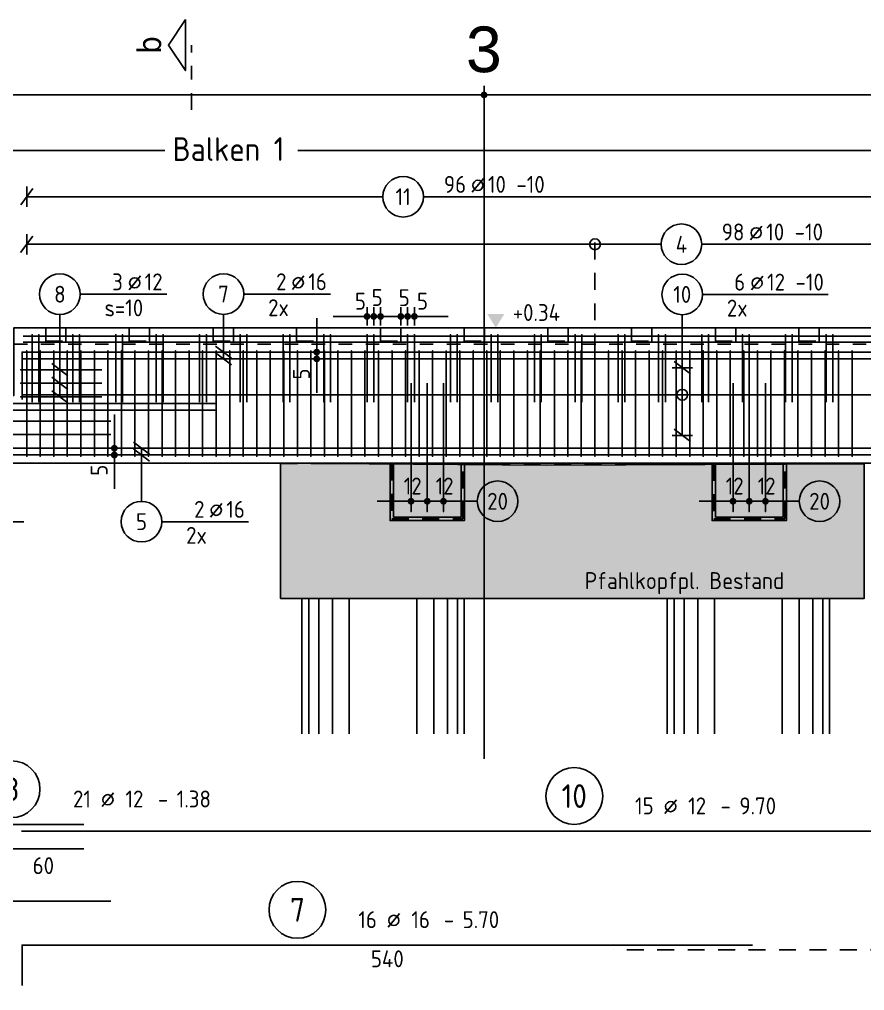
# Model space of a CAD drawing. Extents: x -17 to 300, y 24 to 138.
# Drawn here: x 238.78 to 245.02, y 37.33 to 44.51 of the extents above; entities that cross this region are included whole.
import ezdxf
from ezdxf.enums import TextEntityAlignment as Align

# ---------------------------------------------------------------- set-up
doc = ezdxf.new("R2010")
doc.units = 0
doc.header["$LTSCALE"] = 0.5
doc.header["$MEASUREMENT"] = 0
doc.header["$PDMODE"] = 2
for name, pattern in [('AUSGEZOGEN', [1000.01, 1000, 0.01]), ('DASHDOTSMALL', [1.05, 0.5, -0.25, 0.05, -0.25]), ('DASHED2', [0.375, 0.25, -0.125]), ('DOT', [0.175, 0.05, -0.125]), ('HIDDEN', [0.375, 0.25, -0.125]), ('STRICHPUNKT2', [0.55, 0.25, -0.125, 0.05, -0.125]), ('VERDECKT', [0.375, 0.25, -0.125])]:
    doc.linetypes.add(name, pattern=pattern)
doc.layers.get('Defpoints').update_dxf_attribs({"linetype": 'CONTINUOUS'})
for name, color, linetype in [('ACHSEN', 7, 'CONTINUOUS'), ('BET-SCHN', 6, 'CONTINUOUS'), ('BETON', 7, 'CONTINUOUS'), ('koten', 7, 'CONTINUOUS'), ('MASSE', 7, 'CONTINUOUS'), ('OBJEKT', 7, 'CONTINUOUS'), ('RND', 7, 'CONTINUOUS'), ('SCHNITTE', 7, 'CONTINUOUS'), ('TEXT', 7, 'CONTINUOUS')]:
    doc.layers.add(name, color=color, linetype=linetype)
doc.styles.add('HELV', font='tahoma.ttf')
doc.styles.add('mono', font='monos.ttf')
doc.styles.add('TXT', font='isocp.shx')
doc.dimstyles.new('DOT_I', dxfattribs={"dimscale": 0.5, "dimtxt": 0.25, "dimasz": 0.25, "dimexe": 0.1, "dimexo": 0.3, "dimgap": 0.1, "dimtad": 1, "dimdec": 3, "dimzin": 3, "dimtxsty": 'TXT', "dimblk": 'DOT', "dimblk1": 'DOT', "dimblk2": 'DOT', "dimsah": 1, "dimcen": 0.1, "dimse1": 1, "dimse2": 1, "dimazin": 0, "dimtfac": 1, "dimtdec": 4, "dimtix": 1, "dimtmove": 2, "dimatfit": 3, "dimldrblk": 'DOT', "dimfxl": 0, "dimtvp": 1, "dimtolj": 1, "dimtzin": 0, "dimarcsym": 0})

# ---------------------------------------------------------------- blocks, each defined once
blk = doc.blocks.new('RND_AUSZ')
at = {"layer": 'RND', "color": 7, "linetype": 'Continuous'}
blk.add_line((1.341, 0.262), (1.509, 0.466), dxfattribs=at)
at = {"layer": 'RND', "color": 1, "linetype": 'Continuous'}
blk.add_circle((0, 0.52), 0.42, dxfattribs=at)
at = {"layer": 'RND', "color": 7, "linetype": 'Continuous'}
blk.add_circle((1.425, 0.364), 0.075, dxfattribs=at)
at = {"layer": 'RND', "color": 7, "linetype": 'Continuous', "style": 'TXT'}
blk.add_text('-', height=0.25, dxfattribs=at).set_placement((2.163, 0.25))
at = {"layer": 'RND', "color": 1, "linetype": 'Continuous', "style": 'TXT'}
blk.add_attdef('POS', text='', height=0.35, dxfattribs=at).set_placement((0, 0.52), align=Align.MIDDLE)
at = {"layer": 'RND', "color": 7, "linetype": 'Continuous', "style": 'TXT'}
for tag, p in [('WIEOFT', (-0.536, 0.25)), ('STK', (1.174, 0.25))]:
    blk.add_attdef(tag, text='', height=0.25, dxfattribs=at).set_placement(p, align=Align.RIGHT)
for tag, p in [('DS', (1.683, 0.25)), ('LANG', (2.441, 0.25)), ('TEXT', (3.669, 0.25))]:
    blk.add_attdef(tag, p, '', height=0.25, dxfattribs=at)
blk = doc.blocks.new('SCHN-2')
at = {"layer": 'SCHNITTE', "color": 6, "linetype": 'Continuous'}
blk.add_lwpolyline([(0.378, 0.088), (0, 0.34), (-0.378, 0.088)], close=True, dxfattribs=at)
at = {"layer": 'SCHNITTE', "color": 1, "linetype": 'DASHDOTSMALL', "style": 'HELV'}
blk.add_attdef('SCHN-2', text='', height=0.35, dxfattribs=at).set_placement((0, 0.45), align=Align.CENTER)
blk = doc.blocks.new('okrd_o')
at = {"layer": 'koten', "color": 7, "linetype": 'Continuous'}
blk.add_solid([(-0.125, 0.202), (0.125, 0.202), (0, 0)], dxfattribs=at)
at = {"layer": 'koten', "style": 'TXT'}
blk.add_attdef('OKRD', (0.25, 0.1), '', height=0.25, dxfattribs=at)
blk = doc.blocks.new('DOT')
at = {"layer": 'MASSE', "color": 7, "linetype": 'Continuous'}
for p, q in [((0, 0), (-1, 0)), ((0, 0.54), (0, -0.54))]:
    blk.add_line(p, q, dxfattribs=at)
at = {"layer": 'MASSE', "color": 7, "linetype": 'Continuous', "const_width": 0.2}
blk.add_lwpolyline([(-0.1, 0, 1), (0.1, 0, 1)], format="xyb", close=True, dxfattribs=at)
blk = doc.blocks.new('*D370')
at = {"layer": 'Defpoints', "color": 0, "linetype": 'AUSGEZOGEN', "transparency": 16777216}
for p in [(234.0857, 43.95), (234.0857, 43.95), (242.2107, 43.95)]:
    blk.add_point(p, dxfattribs=at)
at = {"layer": 'MASSE', "color": 0, "linetype": 'AUSGEZOGEN', "lineweight": -2, "transparency": 16777216}
blk.add_line((242.0857, 43.95), (234.2107, 43.95), dxfattribs=at)
at = {"layer": 'MASSE', "color": 0, "linetype": 'AUSGEZOGEN', "lineweight": -2, "transparency": 16777216, "xscale": 0.125, "yscale": 0.125, "zscale": 0.125, "rotation": 180}
blk.add_blockref('DOT', (234.0857, 43.95), dxfattribs=at)
at = {"layer": 'MASSE', "color": 0, "linetype": 'AUSGEZOGEN', "lineweight": -2, "transparency": 16777216, "xscale": 0.125, "yscale": 0.125, "zscale": 0.125}
blk.add_blockref('DOT', (242.2107, 43.95), dxfattribs=at)
at = {"layer": 'MASSE', "color": 0, "linetype": 'AUSGEZOGEN', "transparency": 16777216, "insert": (238.1482, 44.0719), "char_height": 0.125, "attachment_point": 5, "style": 'TXT'}
blk.add_mtext('\\A1;812,5', dxfattribs=at)
blk = doc.blocks.new('*D371')
at = {"layer": 'Defpoints', "color": 0, "linetype": 'AUSGEZOGEN', "transparency": 16777216}
for p in [(242.2107, 43.95), (248.4607, 43.95), (248.4607, 43.95)]:
    blk.add_point(p, dxfattribs=at)
at = {"layer": 'MASSE', "color": 0, "linetype": 'AUSGEZOGEN', "lineweight": -2, "transparency": 16777216}
blk.add_line((242.3357, 43.95), (248.3357, 43.95), dxfattribs=at)
at = {"layer": 'MASSE', "color": 0, "linetype": 'AUSGEZOGEN', "lineweight": -2, "transparency": 16777216, "xscale": 0.125, "yscale": 0.125, "zscale": 0.125, "rotation": 180}
blk.add_blockref('DOT', (242.2107, 43.95), dxfattribs=at)
at = {"layer": 'MASSE', "color": 0, "linetype": 'AUSGEZOGEN', "lineweight": -2, "transparency": 16777216, "xscale": 0.125, "yscale": 0.125, "zscale": 0.125}
blk.add_blockref('DOT', (248.4607, 43.95), dxfattribs=at)
at = {"layer": 'MASSE', "color": 0, "linetype": 'AUSGEZOGEN', "transparency": 16777216, "insert": (245.3357, 44.0625), "char_height": 0.125, "attachment_point": 5, "style": 'TXT'}
blk.add_mtext('\\A1;625', dxfattribs=at)
blk = doc.blocks.new('lei_gre')
at = {"layer": 'RND', "color": 7, "linetype": 'Continuous'}
for p, q in [((0, 0.15), (0, -0.15)), ((-0.09, -0.12), (0.09, 0.12))]:
    blk.add_line(p, q, dxfattribs=at)
blk = doc.blocks.new('RND_LEI')
at = {"layer": 'RND', "color": 7, "linetype": 'Continuous'}
blk.add_line((1.022, 0.066), (1.19, 0.27), dxfattribs=at)
for centre, radius in [((0, 0), 0.3), ((1.106, 0.168), 0.075)]:
    blk.add_circle(centre, radius, dxfattribs=at)
at = {"layer": 'RND', "color": 7, "linetype": 'Continuous', "style": 'TXT'}
blk.add_attdef('ANZ', text='', height=0.25, dxfattribs=at).set_placement((0.931, 0.057), align=Align.RIGHT)
for tag, p in [('DUM', (1.253, 0.057)), ('ABSTD', (1.674, 0.057)), ('POSTXT', (0.374, -0.327))]:
    blk.add_attdef(tag, p, '', height=0.25, dxfattribs=at)
blk.add_attdef('POSL', text='', height=0.25, dxfattribs=at).set_placement((0, 0), align=Align.MIDDLE)
blk = doc.blocks.new('*D374')
at = {"layer": 'Defpoints', "color": 0, "linetype": 'AUSGEZOGEN', "transparency": 16777216}
for p in [(239.4781, 41.34), (239.4781, 41.29), (239.4781, 41.29)]:
    blk.add_point(p, dxfattribs=at)
at = {"layer": 'MASSE', "color": 0, "linetype": 'AUSGEZOGEN', "lineweight": -2, "transparency": 16777216}
for p, q in [((239.4781, 41.465), (239.4781, 41.59)), ((239.4781, 41.34), (239.4781, 41.29)), ((239.4781, 41.165), (239.4781, 41.04))]:
    blk.add_line(p, q, dxfattribs=at)
at = {"layer": 'MASSE', "color": 0, "linetype": 'AUSGEZOGEN', "lineweight": -2, "transparency": 16777216, "xscale": 0.125, "yscale": 0.125, "zscale": 0.125}
for p, rotation in [((239.4781, 41.34), 270), ((239.4781, 41.29), 90)]:
    blk.add_blockref('DOT', p, dxfattribs=dict(at, rotation=rotation))
at = {"layer": 'MASSE', "color": 0, "linetype": 'AUSGEZOGEN', "transparency": 16777216, "insert": (239.3656, 41.1773), "char_height": 0.125, "attachment_point": 5, "rotation": 90, "style": 'TXT'}
blk.add_mtext('\\A1;5', dxfattribs=at)
blk = doc.blocks.new('*D376')
at = {"layer": 'Defpoints', "color": 0, "linetype": 'AUSGEZOGEN', "transparency": 16777216}
for p in [(240.974, 42.05), (240.974, 42), (240.974, 42)]:
    blk.add_point(p, dxfattribs=at)
at = {"layer": 'MASSE', "color": 0, "linetype": 'AUSGEZOGEN', "lineweight": -2, "transparency": 16777216}
for p, q in [((240.974, 42.175), (240.974, 42.3)), ((240.974, 42.05), (240.974, 42)), ((240.974, 41.875), (240.974, 41.75))]:
    blk.add_line(p, q, dxfattribs=at)
at = {"layer": 'MASSE', "color": 0, "linetype": 'AUSGEZOGEN', "lineweight": -2, "transparency": 16777216, "xscale": 0.125, "yscale": 0.125, "zscale": 0.125}
for p, rotation in [((240.974, 42.05), 270), ((240.974, 42), 90)]:
    blk.add_blockref('DOT', p, dxfattribs=dict(at, rotation=rotation))
at = {"layer": 'MASSE', "color": 0, "linetype": 'AUSGEZOGEN', "transparency": 16777216, "insert": (240.8615, 41.8881), "char_height": 0.125, "attachment_point": 5, "rotation": 90, "style": 'TXT'}
blk.add_mtext('\\A1;5', dxfattribs=at)
blk = doc.blocks.new('*D378')
at = {"layer": 'Defpoints', "color": 0, "linetype": 'AUSGEZOGEN', "transparency": 16777216}
for p in [(241.3457, 42.3137), (241.3457, 42.3137), (241.3957, 42.3137)]:
    blk.add_point(p, dxfattribs=at)
at = {"layer": 'MASSE', "color": 0, "linetype": 'AUSGEZOGEN', "lineweight": -2, "transparency": 16777216}
for p, q in [((241.2207, 42.3137), (241.0957, 42.3137)), ((241.3957, 42.3137), (241.3457, 42.3137)), ((241.5207, 42.3137), (241.6457, 42.3137))]:
    blk.add_line(p, q, dxfattribs=at)
at = {"layer": 'MASSE', "color": 0, "linetype": 'AUSGEZOGEN', "lineweight": -2, "transparency": 16777216, "xscale": 0.125, "yscale": 0.125, "zscale": 0.125}
blk.add_blockref('DOT', (241.3457, 42.3137), dxfattribs=at)
at = {"layer": 'MASSE', "color": 0, "linetype": 'AUSGEZOGEN', "lineweight": -2, "transparency": 16777216, "xscale": 0.125, "yscale": 0.125, "zscale": 0.125, "rotation": 180}
blk.add_blockref('DOT', (241.3957, 42.3137), dxfattribs=at)
at = {"layer": 'MASSE', "color": 0, "linetype": 'AUSGEZOGEN', "transparency": 16777216, "insert": (241.2969, 42.4262), "char_height": 0.125, "attachment_point": 5, "style": 'TXT'}
blk.add_mtext('\\A1;5', dxfattribs=at)
blk = doc.blocks.new('*D379')
at = {"layer": 'Defpoints', "color": 0, "linetype": 'AUSGEZOGEN', "transparency": 16777216}
for p in [(241.3957, 42.3137), (241.4457, 42.3137), (241.4457, 42.3137)]:
    blk.add_point(p, dxfattribs=at)
at = {"layer": 'MASSE', "color": 0, "linetype": 'AUSGEZOGEN', "lineweight": -2, "transparency": 16777216}
for p, q in [((241.2707, 42.3137), (241.1457, 42.3137)), ((241.3957, 42.3137), (241.4457, 42.3137)), ((241.5707, 42.3137), (241.6957, 42.3137))]:
    blk.add_line(p, q, dxfattribs=at)
at = {"layer": 'MASSE', "color": 0, "linetype": 'AUSGEZOGEN', "lineweight": -2, "transparency": 16777216, "xscale": 0.125, "yscale": 0.125, "zscale": 0.125}
blk.add_blockref('DOT', (241.3957, 42.3137), dxfattribs=at)
at = {"layer": 'MASSE', "color": 0, "linetype": 'AUSGEZOGEN', "lineweight": -2, "transparency": 16777216, "xscale": 0.125, "yscale": 0.125, "zscale": 0.125, "rotation": 180}
blk.add_blockref('DOT', (241.4457, 42.3137), dxfattribs=at)
at = {"layer": 'MASSE', "color": 0, "linetype": 'AUSGEZOGEN', "transparency": 16777216, "insert": (241.4207, 42.4534), "char_height": 0.125, "attachment_point": 5, "style": 'TXT'}
blk.add_mtext('\\A1;5', dxfattribs=at)
blk = doc.blocks.new('*D380')
at = {"layer": 'Defpoints', "color": 0, "linetype": 'AUSGEZOGEN', "transparency": 16777216}
for p in [(241.5957, 42.3137), (241.6457, 42.3137), (241.6457, 42.3137)]:
    blk.add_point(p, dxfattribs=at)
at = {"layer": 'MASSE', "color": 0, "linetype": 'AUSGEZOGEN', "lineweight": -2, "transparency": 16777216}
for p, q in [((241.4707, 42.3137), (241.3457, 42.3137)), ((241.5957, 42.3137), (241.6457, 42.3137)), ((241.7707, 42.3137), (241.8957, 42.3137))]:
    blk.add_line(p, q, dxfattribs=at)
at = {"layer": 'MASSE', "color": 0, "linetype": 'AUSGEZOGEN', "lineweight": -2, "transparency": 16777216, "xscale": 0.125, "yscale": 0.125, "zscale": 0.125}
blk.add_blockref('DOT', (241.5957, 42.3137), dxfattribs=at)
at = {"layer": 'MASSE', "color": 0, "linetype": 'AUSGEZOGEN', "lineweight": -2, "transparency": 16777216, "xscale": 0.125, "yscale": 0.125, "zscale": 0.125, "rotation": 180}
blk.add_blockref('DOT', (241.6457, 42.3137), dxfattribs=at)
at = {"layer": 'MASSE', "color": 0, "linetype": 'AUSGEZOGEN', "transparency": 16777216, "insert": (241.6207, 42.4522), "char_height": 0.125, "attachment_point": 5, "style": 'TXT'}
blk.add_mtext('\\A1;5', dxfattribs=at)
blk = doc.blocks.new('*D381')
at = {"layer": 'Defpoints', "color": 0, "linetype": 'AUSGEZOGEN', "transparency": 16777216}
for p in [(241.6457, 42.3137), (241.6957, 42.3137), (241.6957, 42.3137)]:
    blk.add_point(p, dxfattribs=at)
at = {"layer": 'MASSE', "color": 0, "linetype": 'AUSGEZOGEN', "lineweight": -2, "transparency": 16777216}
for p, q in [((241.5207, 42.3137), (241.3957, 42.3137)), ((241.6457, 42.3137), (241.6957, 42.3137)), ((241.8207, 42.3137), (241.9457, 42.3137))]:
    blk.add_line(p, q, dxfattribs=at)
at = {"layer": 'MASSE', "color": 0, "linetype": 'AUSGEZOGEN', "lineweight": -2, "transparency": 16777216, "xscale": 0.125, "yscale": 0.125, "zscale": 0.125}
blk.add_blockref('DOT', (241.6457, 42.3137), dxfattribs=at)
at = {"layer": 'MASSE', "color": 0, "linetype": 'AUSGEZOGEN', "lineweight": -2, "transparency": 16777216, "xscale": 0.125, "yscale": 0.125, "zscale": 0.125, "rotation": 180}
blk.add_blockref('DOT', (241.6957, 42.3137), dxfattribs=at)
at = {"layer": 'MASSE', "color": 0, "linetype": 'AUSGEZOGEN', "transparency": 16777216, "insert": (241.7556, 42.4262), "char_height": 0.125, "attachment_point": 5, "style": 'TXT'}
blk.add_mtext('\\A1;5', dxfattribs=at)
blk = doc.blocks.new('*D391')
at = {"layer": 'Defpoints', "color": 0, "linetype": 'AUSGEZOGEN', "transparency": 16777216}
for p in [(244.0507, 40.9481), (244.0507, 40.9481), (244.1707, 40.9481)]:
    blk.add_point(p, dxfattribs=at)
at = {"layer": 'MASSE', "color": 0, "linetype": 'AUSGEZOGEN', "lineweight": -2, "transparency": 16777216}
for p, q in [((243.9257, 40.9481), (243.8007, 40.9481)), ((244.1707, 40.9481), (244.0507, 40.9481)), ((244.2957, 40.9481), (244.4207, 40.9481))]:
    blk.add_line(p, q, dxfattribs=at)
at = {"layer": 'MASSE', "color": 0, "linetype": 'AUSGEZOGEN', "lineweight": -2, "transparency": 16777216, "xscale": 0.125, "yscale": 0.125, "zscale": 0.125}
blk.add_blockref('DOT', (244.0507, 40.9481), dxfattribs=at)
at = {"layer": 'MASSE', "color": 0, "linetype": 'AUSGEZOGEN', "lineweight": -2, "transparency": 16777216, "xscale": 0.125, "yscale": 0.125, "zscale": 0.125, "rotation": 180}
blk.add_blockref('DOT', (244.1707, 40.9481), dxfattribs=at)
at = {"layer": 'MASSE', "color": 0, "linetype": 'AUSGEZOGEN', "transparency": 16777216, "insert": (244.0629, 41.0606), "char_height": 0.125, "attachment_point": 5, "style": 'TXT'}
blk.add_mtext('\\A1;12', dxfattribs=at)
blk = doc.blocks.new('*D392')
at = {"layer": 'Defpoints', "color": 0, "linetype": 'AUSGEZOGEN', "transparency": 16777216}
for p in [(244.1707, 40.9481), (244.2907, 40.9481), (244.2907, 40.9481)]:
    blk.add_point(p, dxfattribs=at)
at = {"layer": 'MASSE', "color": 0, "linetype": 'AUSGEZOGEN', "lineweight": -2, "transparency": 16777216}
for p, q in [((244.0457, 40.9481), (243.9207, 40.9481)), ((244.1707, 40.9481), (244.2907, 40.9481)), ((244.4157, 40.9481), (244.5407, 40.9481))]:
    blk.add_line(p, q, dxfattribs=at)
at = {"layer": 'MASSE', "color": 0, "linetype": 'AUSGEZOGEN', "lineweight": -2, "transparency": 16777216, "xscale": 0.125, "yscale": 0.125, "zscale": 0.125}
blk.add_blockref('DOT', (244.1707, 40.9481), dxfattribs=at)
at = {"layer": 'MASSE', "color": 0, "linetype": 'AUSGEZOGEN', "lineweight": -2, "transparency": 16777216, "xscale": 0.125, "yscale": 0.125, "zscale": 0.125, "rotation": 180}
blk.add_blockref('DOT', (244.2907, 40.9481), dxfattribs=at)
at = {"layer": 'MASSE', "color": 0, "linetype": 'AUSGEZOGEN', "transparency": 16777216, "insert": (244.299, 41.0606), "char_height": 0.125, "attachment_point": 5, "style": 'TXT'}
blk.add_mtext('\\A1;12', dxfattribs=at)
blk = doc.blocks.new('RND_HIN')
at = {"layer": 'RND', "color": 7, "linetype": 'Continuous'}
blk.add_circle((0, 0), 0.3, dxfattribs=at)
at = {"layer": 'RND', "color": 7, "linetype": 'Continuous', "style": 'TXT'}
blk.add_attdef('POSI', text='', height=0.25, dxfattribs=at).set_placement((0, 0), align=Align.MIDDLE)
blk = doc.blocks.new('*D393')
at = {"layer": 'Defpoints', "color": 0, "linetype": 'AUSGEZOGEN', "transparency": 16777216}
for p in [(241.6709, 40.9481), (241.6709, 40.9481), (241.7909, 40.9481)]:
    blk.add_point(p, dxfattribs=at)
at = {"layer": 'MASSE', "color": 0, "linetype": 'AUSGEZOGEN', "lineweight": -2, "transparency": 16777216}
for p, q in [((241.5459, 40.9481), (241.4209, 40.9481)), ((241.7909, 40.9481), (241.6709, 40.9481)), ((241.9159, 40.9481), (242.0409, 40.9481))]:
    blk.add_line(p, q, dxfattribs=at)
at = {"layer": 'MASSE', "color": 0, "linetype": 'AUSGEZOGEN', "lineweight": -2, "transparency": 16777216, "xscale": 0.125, "yscale": 0.125, "zscale": 0.125}
blk.add_blockref('DOT', (241.6709, 40.9481), dxfattribs=at)
at = {"layer": 'MASSE', "color": 0, "linetype": 'AUSGEZOGEN', "lineweight": -2, "transparency": 16777216, "xscale": 0.125, "yscale": 0.125, "zscale": 0.125, "rotation": 180}
blk.add_blockref('DOT', (241.7909, 40.9481), dxfattribs=at)
at = {"layer": 'MASSE', "color": 0, "linetype": 'AUSGEZOGEN', "transparency": 16777216, "insert": (241.6831, 41.0606), "char_height": 0.125, "attachment_point": 5, "style": 'TXT'}
blk.add_mtext('\\A1;12', dxfattribs=at)
blk = doc.blocks.new('*D394')
at = {"layer": 'Defpoints', "color": 0, "linetype": 'AUSGEZOGEN', "transparency": 16777216}
for p in [(241.7909, 40.9481), (241.9109, 40.9481), (241.9109, 40.9481)]:
    blk.add_point(p, dxfattribs=at)
at = {"layer": 'MASSE', "color": 0, "linetype": 'AUSGEZOGEN', "lineweight": -2, "transparency": 16777216}
for p, q in [((241.6659, 40.9481), (241.5409, 40.9481)), ((241.7909, 40.9481), (241.9109, 40.9481)), ((242.0359, 40.9481), (242.1609, 40.9481))]:
    blk.add_line(p, q, dxfattribs=at)
at = {"layer": 'MASSE', "color": 0, "linetype": 'AUSGEZOGEN', "lineweight": -2, "transparency": 16777216, "xscale": 0.125, "yscale": 0.125, "zscale": 0.125}
blk.add_blockref('DOT', (241.7909, 40.9481), dxfattribs=at)
at = {"layer": 'MASSE', "color": 0, "linetype": 'AUSGEZOGEN', "lineweight": -2, "transparency": 16777216, "xscale": 0.125, "yscale": 0.125, "zscale": 0.125, "rotation": 180}
blk.add_blockref('DOT', (241.9109, 40.9481), dxfattribs=at)
at = {"layer": 'MASSE', "color": 0, "linetype": 'AUSGEZOGEN', "transparency": 16777216, "insert": (241.9192, 41.0606), "char_height": 0.125, "attachment_point": 5, "style": 'TXT'}
blk.add_mtext('\\A1;12', dxfattribs=at)

msp = doc.modelspace()

# ---------------------------------------------------------------- hatches: boundary and pattern name
at = {"layer": 'TEXT', "linetype": 'AUSGEZOGEN'}
msp.add_hatch(color=11, dxfattribs=at).paths.add_polyline_path([(240.7057, 40.23), (240.7057, 41.23), (242.6715, 41.216), (245.0207, 41.2237), (245.0207, 40.23)])

# ---------------------------------------------------------------- linework, layer by layer
at = {"layer": 'ACHSEN', "color": 140, "linetype": 'AUSGEZOGEN'}
msp.add_line((242.2107, 39.0454), (242.2107, 44.0174), dxfattribs=at)
at = {"layer": 'BET-SCHN', "color": 8}
msp.add_lwpolyline([(240.7057, 40.23), (240.7057, 41.23), (242.6715, 41.216), (245.0207, 41.2237), (245.0207, 40.23)], close=True, dxfattribs=at)
for points in [[(241.5159, 41.23), (241.5159, 40.805), (242.0659, 40.805), (242.0659, 41.23)], [(243.8957, 41.23), (243.8957, 40.805), (244.4457, 40.805), (244.4457, 41.23)]]:
    msp.add_lwpolyline(points, dxfattribs=at)
at = {"layer": 'BETON', "color": 9, "linetype": 'DOT'}
msp.add_line((238.7357, 42.11), (248.6248, 42.11), dxfattribs=at)
at = {"layer": 'BETON', "color": 9, "linetype": 'AUSGEZOGEN'}
for p, q in [((240.8648, 40.23), (240.8648, 39.23)), ((240.9148, 40.23), (240.9148, 39.23)), ((240.9898, 40.23), (240.9898, 39.23)), ((241.0898, 40.23), (241.0898, 39.23)), ((241.2148, 40.23), (241.2148, 39.23)), ((241.7148, 40.23), (241.7148, 39.23)), ((241.8398, 40.23), (241.8398, 39.23)), ((241.9398, 40.23), (241.9398, 39.23)), ((242.0148, 40.23), (242.0148, 39.23)), ((242.0648, 40.23), (242.0648, 39.23)), ((243.5648, 40.23), (243.5648, 39.23)), ((243.6148, 40.23), (243.6148, 39.23)), ((243.6898, 40.23), (243.6898, 39.23)), ((243.7898, 40.23), (243.7898, 39.23)), ((243.9148, 40.23), (243.9148, 39.23)), ((244.4148, 40.23), (244.4148, 39.23)), ((244.5398, 40.23), (244.5398, 39.23)), ((244.6398, 40.23), (244.6398, 39.23)), ((244.7148, 40.23), (244.7148, 39.23)), ((244.7648, 40.23), (244.7648, 39.23))]:
    msp.add_line(p, q, dxfattribs=at)
at = {"layer": 'BETON', "color": 6, "linetype": 'AUSGEZOGEN'}
for points in [[(248.6257, 41.23), (235.7657, 41.23), (235.7657, 41.73), (238.7357, 41.73), (238.7357, 42.23), (248.6257, 42.23)], [(241.5409, 40.83), (242.0409, 40.83), (242.0409, 41.23), (241.5409, 41.23)], [(243.9207, 40.83), (244.4207, 40.83), (244.4207, 41.23), (243.9207, 41.23)]]:
    msp.add_lwpolyline(points, close=True, dxfattribs=at)
at = {"layer": 'BETON', "color": 9, "linetype": 'HIDDEN'}
for points in [[(238.9707, 42.13), (239.1207, 42.13), (239.1207, 42.23), (238.9707, 42.23)], [(239.5882, 42.13), (239.7382, 42.13), (239.7382, 42.23), (239.5882, 42.23)], [(240.2082, 42.13), (240.3582, 42.13), (240.3582, 42.23), (240.2082, 42.23)], [(240.8257, 42.13), (240.9757, 42.13), (240.9757, 42.23), (240.8257, 42.23)], [(241.4457, 42.13), (241.5957, 42.13), (241.5957, 42.23), (241.4457, 42.23)], [(242.0632, 42.13), (242.2132, 42.13), (242.2132, 42.23), (242.0632, 42.23)], [(242.6832, 42.13), (242.8332, 42.13), (242.8332, 42.23), (242.6832, 42.23)], [(243.3007, 42.13), (243.4507, 42.13), (243.4507, 42.23), (243.3007, 42.23)], [(243.9207, 42.13), (244.0707, 42.13), (244.0707, 42.23), (243.9207, 42.23)], [(244.5382, 42.13), (244.6882, 42.13), (244.6882, 42.23), (244.5382, 42.23)]]:
    msp.add_lwpolyline(points, close=True, dxfattribs=at)
at = {"layer": 'OBJEKT', "color": 5, "linetype": 'DASHED2'}
msp.add_lwpolyline([(240.7057, 41.2271), (241.5294, 41.2271), (241.5294, 40.8177), (242.0538, 40.8177), (242.0538, 41.2248), (243.9084, 41.2248), (243.9084, 40.8181), (244.4336, 40.8181), (244.4336, 41.226), (245.0207, 41.226)], dxfattribs=at)
at = {"layer": 'RND', "color": 7, "linetype": 'AUSGEZOGEN'}
for p, q in [((238.8319, 43.1981), (241.4627, 43.1981)), ((241.7627, 43.1981), (248.5307, 43.1981)), ((238.8307, 42.8467), (243.5195, 42.8467)), ((243.8195, 42.8467), (248.5307, 42.8467)), ((239.2256, 42.4778), (239.8656, 42.4778)), ((240.4349, 42.479), (241.0749, 42.479)), ((243.8256, 42.4762), (244.7546, 42.4762)), ((237.8836, 40.7974), (238.8102, 40.7974)), ((239.8288, 40.7974), (240.4688, 40.7974))]:
    msp.add_line(p, q, dxfattribs=at)
at = {"layer": 'RND', "color": 102, "linetype": 'VERDECKT'}
msp.add_line((243.0307, 42.06), (243.0307, 42.8967), dxfattribs=at)
at = {"layer": 'RND', "color": 102, "linetype": 'AUSGEZOGEN'}
for p, q in [((239.0756, 42.3278), (239.0756, 41.72)), ((240.2849, 42.329), (240.2849, 42)), ((243.6756, 42.3262), (243.6756, 41.435)), ((239.6788, 40.9474), (239.6788, 41.34))]:
    msp.add_line(p, q, dxfattribs=at)
at = {"layer": 'RND', "color": 1, "linetype": 'AUSGEZOGEN'}
for points in [[(238.805, 42.1682), (248.505, 42.1682)], [(238.805, 42.1229), (248.505, 42.1229)], [(238.8707, 41.68), (238.8707, 42.18)], [(238.9207, 41.68), (238.9207, 42.18)], [(239.1707, 41.68), (239.1707, 42.18)], [(239.2207, 41.68), (239.2207, 42.18)], [(239.4882, 41.68), (239.4882, 42.18)], [(239.5382, 41.68), (239.5382, 42.18)], [(239.7882, 41.68), (239.7882, 42.18)], [(239.8382, 41.68), (239.8382, 42.18)], [(240.1082, 41.68), (240.1082, 42.18)], [(240.1582, 41.68), (240.1582, 42.18)], [(240.4082, 41.68), (240.4082, 42.18)], [(240.4582, 41.68), (240.4582, 42.18)], [(240.7257, 41.68), (240.7257, 42.18)], [(240.7757, 41.68), (240.7757, 42.18)], [(241.0257, 41.68), (241.0257, 42.18)], [(241.0757, 41.68), (241.0757, 42.18)], [(241.3457, 41.68), (241.3457, 42.18)], [(241.3957, 41.68), (241.3957, 42.18)], [(241.6457, 41.68), (241.6457, 42.18)], [(241.6957, 41.68), (241.6957, 42.18)], [(241.9632, 41.68), (241.9632, 42.18)], [(242.0132, 41.68), (242.0132, 42.18)], [(242.2632, 41.68), (242.2632, 42.18)], [(242.3132, 41.68), (242.3132, 42.18)], [(242.5832, 41.68), (242.5832, 42.18)], [(242.6332, 41.68), (242.6332, 42.18)], [(242.8832, 41.68), (242.8832, 42.18)], [(242.9332, 41.68), (242.9332, 42.18)], [(243.2007, 41.68), (243.2007, 42.18)], [(243.2507, 41.68), (243.2507, 42.18)], [(243.5007, 41.68), (243.5007, 42.18)], [(243.5507, 41.68), (243.5507, 42.18)], [(243.8207, 41.68), (243.8207, 42.18)], [(243.8707, 41.68), (243.8707, 42.18)], [(244.1207, 41.68), (244.1207, 42.18)], [(244.1707, 41.68), (244.1707, 42.18)], [(244.4382, 41.68), (244.4382, 42.18)], [(244.4882, 41.68), (244.4882, 42.18)], [(244.7382, 41.68), (244.7382, 42.18)], [(244.7882, 41.68), (244.7882, 42.18)], [(238.7957, 41.75), (238.7957, 42.05), (244.1957, 42.05)], [(238.8307, 41.28), (238.8307, 42.06)], [(238.9307, 41.28), (238.9307, 42.06)], [(239.0307, 41.28), (239.0307, 42.06)], [(239.1307, 41.28), (239.1307, 42.06)], [(239.2307, 41.28), (239.2307, 42.06)], [(239.3307, 41.28), (239.3307, 42.06)], [(239.4307, 41.28), (239.4307, 42.06)], [(239.5307, 41.28), (239.5307, 42.06)], [(239.6307, 41.28), (239.6307, 42.06)], [(239.7307, 41.28), (239.7307, 42.06)], [(239.8307, 41.28), (239.8307, 42.06)], [(239.9307, 41.28), (239.9307, 42.06)], [(240.0307, 41.28), (240.0307, 42.06)], [(240.1307, 41.28), (240.1307, 42.06)], [(240.2307, 41.28), (240.2307, 42.06)], [(240.3307, 41.28), (240.3307, 42.06)], [(240.4307, 41.28), (240.4307, 42.06)], [(240.5307, 41.28), (240.5307, 42.06)], [(240.6307, 41.28), (240.6307, 42.06)], [(240.7307, 41.28), (240.7307, 42.06)], [(240.8307, 41.28), (240.8307, 42.06)], [(240.9307, 41.28), (240.9307, 42.06)], [(241.0307, 41.28), (241.0307, 42.06)], [(241.1307, 41.28), (241.1307, 42.06)], [(241.2307, 41.28), (241.2307, 42.06)], [(241.3307, 41.28), (241.3307, 42.06)], [(241.4307, 41.28), (241.4307, 42.06)], [(241.5307, 41.28), (241.5307, 42.06)], [(241.6307, 41.28), (241.6307, 42.06)], [(241.7307, 41.28), (241.7307, 42.06)], [(241.8307, 41.28), (241.8307, 42.06)], [(241.9307, 41.28), (241.9307, 42.06)], [(242.0307, 41.28), (242.0307, 42.06)], [(242.1307, 41.28), (242.1307, 42.06)], [(242.2307, 41.28), (242.2307, 42.06)], [(242.3307, 41.28), (242.3307, 42.06)], [(242.4307, 41.28), (242.4307, 42.06)], [(242.5307, 41.28), (242.5307, 42.06)], [(242.6259, 41.28), (242.6259, 42.06)], [(242.7307, 41.28), (242.7307, 42.06)], [(242.8307, 41.28), (242.8307, 42.06)], [(242.9275, 41.28), (242.9275, 42.06)], [(243.0307, 41.28), (243.0307, 42.06)], [(243.1307, 41.28), (243.1307, 42.06)], [(248.5657, 41.75), (248.5657, 42.05), (243.1657, 42.05)], [(243.2307, 41.28), (243.2307, 42.06)], [(243.3307, 41.28), (243.3307, 42.06)], [(243.4307, 41.28), (243.4307, 42.06)], [(243.5307, 41.28), (243.5307, 42.06)], [(243.6307, 41.28), (243.6307, 42.06)], [(243.7307, 41.28), (243.7307, 42.06)], [(243.8307, 41.28), (243.8307, 42.06)], [(243.9307, 41.28), (243.9307, 42.06)], [(244.0307, 41.28), (244.0307, 42.06)], [(244.1307, 41.28), (244.1307, 42.06)], [(244.2307, 41.28), (244.2307, 42.06)], [(244.3307, 41.28), (244.3307, 42.06)], [(244.4307, 41.28), (244.4307, 42.06)], [(244.5307, 41.28), (244.5307, 42.06)], [(244.6307, 41.28), (244.6307, 42.06)], [(244.7307, 41.28), (244.7307, 42.06)], [(244.8307, 41.28), (244.8307, 42.06)], [(244.9307, 41.28), (244.9307, 42.06)], [(238.7957, 41.7), (238.7957, 42), (244.1957, 42)], [(248.5657, 41.7), (248.5657, 42), (243.1657, 42)], [(238.7857, 41.92), (239.3857, 41.92)], [(238.7857, 41.82), (239.3857, 41.82)], [(241.6709, 40.8714), (241.6709, 41.8214)], [(241.7909, 40.8714), (241.7909, 41.8214)], [(241.9109, 40.8714), (241.9109, 41.8214)], [(244.0507, 40.8714), (244.0507, 41.8214)], [(244.1707, 40.8714), (244.1707, 41.8214)], [(244.2907, 40.8714), (244.2907, 41.8214)], [(238.7857, 41.72), (239.3857, 41.72)], [(238.805, 41.735), (248.505, 41.735)], [(235.8257, 41.37), (235.8257, 41.67), (240.2257, 41.67)], [(235.8326, 41.64), (235.8326, 41.34), (242.7826, 41.34)], [(235.8326, 41.32), (235.8326, 41.62), (238.9326, 41.62)], [(235.8326, 41.32), (235.8326, 41.62), (240.2326, 41.62)], [(248.5657, 41.64), (248.5657, 41.34), (241.6157, 41.34)], [(235.8257, 41.59), (235.8257, 41.29), (242.7757, 41.29)], [(235.8515, 41.5411), (239.4515, 41.5411)], [(248.5657, 41.59), (248.5657, 41.29), (241.6157, 41.29)], [(235.8515, 41.4411), (239.4515, 41.4411)], [(239.2534, 38.5612), (238.6534, 38.5612), (238.6534, 38.3812), (239.2534, 38.3812)], [(238.7927, 38.5103), (248.4927, 38.5103)], [(235.8515, 37.994), (239.4515, 37.994)], [(238.7957, 37.3699), (238.7957, 37.6699), (244.1957, 37.6699)]]:
    msp.add_lwpolyline(points, dxfattribs=at)
at = {"layer": 'RND', "color": 7, "linetype": 'AUSGEZOGEN', "const_width": 0.005}
for points in [[(238.8732, 42.18, -1), (238.8682, 42.18, -1)], [(238.9232, 42.18, -1), (238.9182, 42.18, -1)], [(239.1682, 42.18, 1), (239.1732, 42.18, 1)], [(239.2182, 42.18, 1), (239.2232, 42.18, 1)], [(239.4907, 42.18, -1), (239.4857, 42.18, -1)], [(239.5407, 42.18, -1), (239.5357, 42.18, -1)], [(239.7857, 42.18, 1), (239.7907, 42.18, 1)], [(239.8357, 42.18, 1), (239.8407, 42.18, 1)], [(240.1107, 42.18, -1), (240.1057, 42.18, -1)], [(240.1607, 42.18, -1), (240.1557, 42.18, -1)], [(240.4057, 42.18, 1), (240.4107, 42.18, 1)], [(240.4557, 42.18, 1), (240.4607, 42.18, 1)], [(240.7282, 42.18, -1), (240.7232, 42.18, -1)], [(240.7782, 42.18, -1), (240.7732, 42.18, -1)], [(241.0232, 42.18, 1), (241.0282, 42.18, 1)], [(241.0732, 42.18, 1), (241.0782, 42.18, 1)], [(241.3482, 42.18, -1), (241.3432, 42.18, -1)], [(241.3982, 42.18, -1), (241.3932, 42.18, -1)], [(241.6432, 42.18, 1), (241.6482, 42.18, 1)], [(241.6932, 42.18, 1), (241.6982, 42.18, 1)], [(241.9657, 42.18, -1), (241.9607, 42.18, -1)], [(242.0157, 42.18, -1), (242.0107, 42.18, -1)], [(242.2607, 42.18, 1), (242.2657, 42.18, 1)], [(242.3107, 42.18, 1), (242.3157, 42.18, 1)], [(242.5857, 42.18, -1), (242.5807, 42.18, -1)], [(242.6357, 42.18, -1), (242.6307, 42.18, -1)], [(242.8807, 42.18, 1), (242.8857, 42.18, 1)], [(242.9307, 42.18, 1), (242.9357, 42.18, 1)], [(243.2032, 42.18, -1), (243.1982, 42.18, -1)], [(243.2532, 42.18, -1), (243.2482, 42.18, -1)], [(243.4982, 42.18, 1), (243.5032, 42.18, 1)], [(243.5482, 42.18, 1), (243.5532, 42.18, 1)], [(243.8232, 42.18, -1), (243.8182, 42.18, -1)], [(243.8732, 42.18, -1), (243.8682, 42.18, -1)], [(244.1182, 42.18, 1), (244.1232, 42.18, 1)], [(244.1682, 42.18, 1), (244.1732, 42.18, 1)], [(244.4407, 42.18, -1), (244.4357, 42.18, -1)], [(244.4907, 42.18, -1), (244.4857, 42.18, -1)], [(244.7357, 42.18, 1), (244.7407, 42.18, 1)], [(244.7857, 42.18, 1), (244.7907, 42.18, 1)], [(238.8282, 42.06, 1), (238.8332, 42.06, 1)], [(238.9282, 42.06, 1), (238.9332, 42.06, 1)], [(239.0282, 42.06, 1), (239.0332, 42.06, 1)], [(239.1282, 42.06, 1), (239.1332, 42.06, 1)], [(239.2282, 42.06, 1), (239.2332, 42.06, 1)], [(239.3282, 42.06, 1), (239.3332, 42.06, 1)], [(239.4282, 42.06, 1), (239.4332, 42.06, 1)], [(239.5282, 42.06, 1), (239.5332, 42.06, 1)], [(239.6282, 42.06, 1), (239.6332, 42.06, 1)], [(239.7282, 42.06, 1), (239.7332, 42.06, 1)], [(239.8282, 42.06, 1), (239.8332, 42.06, 1)], [(239.9282, 42.06, 1), (239.9332, 42.06, 1)], [(240.0282, 42.06, 1), (240.0332, 42.06, 1)], [(240.1282, 42.06, 1), (240.1332, 42.06, 1)], [(240.2282, 42.06, 1), (240.2332, 42.06, 1)], [(240.3282, 42.06, 1), (240.3332, 42.06, 1)], [(240.4282, 42.06, 1), (240.4332, 42.06, 1)], [(240.5282, 42.06, 1), (240.5332, 42.06, 1)], [(240.6282, 42.06, 1), (240.6332, 42.06, 1)], [(240.7282, 42.06, 1), (240.7332, 42.06, 1)], [(240.8282, 42.06, 1), (240.8332, 42.06, 1)], [(240.9282, 42.06, 1), (240.9332, 42.06, 1)], [(241.0282, 42.06, 1), (241.0332, 42.06, 1)], [(241.1282, 42.06, 1), (241.1332, 42.06, 1)], [(241.2282, 42.06, 1), (241.2332, 42.06, 1)], [(241.3282, 42.06, 1), (241.3332, 42.06, 1)], [(241.4282, 42.06, 1), (241.4332, 42.06, 1)], [(241.5282, 42.06, 1), (241.5332, 42.06, 1)], [(241.6282, 42.06, 1), (241.6332, 42.06, 1)], [(241.7282, 42.06, 1), (241.7332, 42.06, 1)], [(241.8282, 42.06, 1), (241.8332, 42.06, 1)], [(241.9282, 42.06, 1), (241.9332, 42.06, 1)], [(242.0282, 42.06, 1), (242.0332, 42.06, 1)], [(242.1282, 42.06, 1), (242.1332, 42.06, 1)], [(242.2282, 42.06, 1), (242.2332, 42.06, 1)], [(242.3282, 42.06, 1), (242.3332, 42.06, 1)], [(242.4282, 42.06, 1), (242.4332, 42.06, 1)], [(242.5282, 42.06, 1), (242.5332, 42.06, 1)], [(242.6234, 42.06, 1), (242.6284, 42.06, 1)], [(242.7282, 42.06, 1), (242.7332, 42.06, 1)], [(242.8282, 42.06, 1), (242.8332, 42.06, 1)], [(242.925, 42.06, 1), (242.93, 42.06, 1)], [(243.0282, 42.06, 1), (243.0332, 42.06, 1)], [(243.1282, 42.06, 1), (243.1332, 42.06, 1)], [(243.2282, 42.06, 1), (243.2332, 42.06, 1)], [(243.3282, 42.06, 1), (243.3332, 42.06, 1)], [(243.4282, 42.06, 1), (243.4332, 42.06, 1)], [(243.5282, 42.06, 1), (243.5332, 42.06, 1)], [(243.6282, 42.06, 1), (243.6332, 42.06, 1)], [(243.7282, 42.06, 1), (243.7332, 42.06, 1)], [(243.8282, 42.06, 1), (243.8332, 42.06, 1)], [(243.9282, 42.06, 1), (243.9332, 42.06, 1)], [(244.0282, 42.06, 1), (244.0332, 42.06, 1)], [(244.1282, 42.06, 1), (244.1332, 42.06, 1)], [(244.2282, 42.06, 1), (244.2332, 42.06, 1)], [(244.3282, 42.06, 1), (244.3332, 42.06, 1)], [(244.4282, 42.06, 1), (244.4332, 42.06, 1)], [(244.5282, 42.06, 1), (244.5332, 42.06, 1)], [(244.6282, 42.06, 1), (244.6332, 42.06, 1)], [(244.7282, 42.06, 1), (244.7332, 42.06, 1)], [(244.8282, 42.06, 1), (244.8332, 42.06, 1)], [(244.9282, 42.06, 1), (244.9332, 42.06, 1)], [(238.7832, 41.92, 1), (238.7882, 41.92, 1)], [(238.7832, 41.82, 1), (238.7882, 41.82, 1)], [(238.7832, 41.72, 1), (238.7882, 41.72, 1)], [(238.8282, 41.28, 1), (238.8332, 41.28, 1)], [(238.9282, 41.28, 1), (238.9332, 41.28, 1)], [(239.0282, 41.28, 1), (239.0332, 41.28, 1)], [(239.1282, 41.28, 1), (239.1332, 41.28, 1)], [(239.2282, 41.28, 1), (239.2332, 41.28, 1)], [(239.3282, 41.28, 1), (239.3332, 41.28, 1)], [(239.4282, 41.28, 1), (239.4332, 41.28, 1)], [(239.5282, 41.28, 1), (239.5332, 41.28, 1)], [(239.6282, 41.28, 1), (239.6332, 41.28, 1)], [(239.7282, 41.28, 1), (239.7332, 41.28, 1)], [(239.8282, 41.28, 1), (239.8332, 41.28, 1)], [(239.9282, 41.28, 1), (239.9332, 41.28, 1)], [(240.0282, 41.28, 1), (240.0332, 41.28, 1)], [(240.1282, 41.28, 1), (240.1332, 41.28, 1)], [(240.2282, 41.28, 1), (240.2332, 41.28, 1)], [(240.3282, 41.28, 1), (240.3332, 41.28, 1)], [(240.4282, 41.28, 1), (240.4332, 41.28, 1)], [(240.5282, 41.28, 1), (240.5332, 41.28, 1)], [(240.6282, 41.28, 1), (240.6332, 41.28, 1)], [(240.7282, 41.28, 1), (240.7332, 41.28, 1)], [(240.8282, 41.28, 1), (240.8332, 41.28, 1)], [(240.9282, 41.28, 1), (240.9332, 41.28, 1)], [(241.0282, 41.28, 1), (241.0332, 41.28, 1)], [(241.1282, 41.28, 1), (241.1332, 41.28, 1)], [(241.2282, 41.28, 1), (241.2332, 41.28, 1)], [(241.3282, 41.28, 1), (241.3332, 41.28, 1)], [(241.4282, 41.28, 1), (241.4332, 41.28, 1)], [(241.5282, 41.28, 1), (241.5332, 41.28, 1)], [(241.6282, 41.28, 1), (241.6332, 41.28, 1)], [(241.7282, 41.28, 1), (241.7332, 41.28, 1)], [(241.8282, 41.28, 1), (241.8332, 41.28, 1)], [(241.9282, 41.28, 1), (241.9332, 41.28, 1)], [(242.0282, 41.28, 1), (242.0332, 41.28, 1)], [(242.1282, 41.28, 1), (242.1332, 41.28, 1)], [(242.2282, 41.28, 1), (242.2332, 41.28, 1)], [(242.3282, 41.28, 1), (242.3332, 41.28, 1)], [(242.4282, 41.28, 1), (242.4332, 41.28, 1)], [(242.5282, 41.28, 1), (242.5332, 41.28, 1)], [(242.6234, 41.28, 1), (242.6284, 41.28, 1)], [(242.7282, 41.28, 1), (242.7332, 41.28, 1)], [(242.8282, 41.28, 1), (242.8332, 41.28, 1)], [(242.925, 41.28, 1), (242.93, 41.28, 1)], [(243.0282, 41.28, 1), (243.0332, 41.28, 1)], [(243.1282, 41.28, 1), (243.1332, 41.28, 1)], [(243.2282, 41.28, 1), (243.2332, 41.28, 1)], [(243.3282, 41.28, 1), (243.3332, 41.28, 1)], [(243.4282, 41.28, 1), (243.4332, 41.28, 1)], [(243.5282, 41.28, 1), (243.5332, 41.28, 1)], [(243.6282, 41.28, 1), (243.6332, 41.28, 1)], [(243.7282, 41.28, 1), (243.7332, 41.28, 1)], [(243.8282, 41.28, 1), (243.8332, 41.28, 1)], [(243.9282, 41.28, 1), (243.9332, 41.28, 1)], [(244.0282, 41.28, 1), (244.0332, 41.28, 1)], [(244.1282, 41.28, 1), (244.1332, 41.28, 1)], [(244.2282, 41.28, 1), (244.2332, 41.28, 1)], [(244.3282, 41.28, 1), (244.3332, 41.28, 1)], [(244.4282, 41.28, 1), (244.4332, 41.28, 1)], [(244.5282, 41.28, 1), (244.5332, 41.28, 1)], [(244.6282, 41.28, 1), (244.6332, 41.28, 1)], [(244.7282, 41.28, 1), (244.7332, 41.28, 1)], [(244.8282, 41.28, 1), (244.8332, 41.28, 1)], [(244.9282, 41.28, 1), (244.9332, 41.28, 1)], [(241.6684, 40.8714, 1), (241.6734, 40.8714, 1)], [(241.7884, 40.8714, 1), (241.7934, 40.8714, 1)], [(241.9084, 40.8714, 1), (241.9134, 40.8714, 1)], [(244.0482, 40.8714, 1), (244.0532, 40.8714, 1)], [(244.1682, 40.8714, 1), (244.1732, 40.8714, 1)], [(244.2882, 40.8714, 1), (244.2932, 40.8714, 1)]]:
    msp.add_lwpolyline(points, format="xyb", close=True, dxfattribs=at)
at = {"layer": 'RND', "color": 7, "linetype": 'VERDECKT'}
msp.add_lwpolyline([(248.5657, 37.3334), (248.5657, 37.6334), (243.1657, 37.6334)], dxfattribs=at)
at = {"layer": 'RND', "color": 7, "linetype": 'AUSGEZOGEN'}
for centre in [(243.0307, 42.8467), (243.6756, 41.735)]:
    msp.add_circle(centre, 0.04, dxfattribs=at)
at = {"layer": 'SCHNITTE', "color": 6, "linetype": 'STRICHPUNKT2'}
msp.add_line((240.048, 43.8388), (240.048, 44.3188), dxfattribs=at)
at = {"layer": 'TEXT', "color": 7, "linetype": 'AUSGEZOGEN'}
for points in [[(235.7657, 43.5396), (239.8505, 43.5396)], [(240.8351, 43.5396), (248.6257, 43.5396)]]:
    msp.add_lwpolyline(points, dxfattribs=at)

# ---------------------------------------------------------------- block references
at = {"layer": 'koten', "color": 7, "linetype": 'AUSGEZOGEN', "xscale": 0.5, "yscale": 0.5, "zscale": 0.5}
msp.add_blockref('okrd_o', (242.2977, 42.23), dxfattribs=at).add_auto_attribs({'OKRD': '+0.34'})
at = {"layer": 'RND', "color": 7, "linetype": 'AUSGEZOGEN', "xscale": 0.5, "yscale": 0.5, "zscale": 0.5}
for name, p, values in [('RND_LEI', (241.6127, 43.1981), {'POSL': '11', 'DUM': '10', 'ANZ': '96', 'ABSTD': '-10'}), ('RND_LEI', (243.6695, 42.8467), {'POSL': '4', 'DUM': '10', 'ANZ': '98', 'ABSTD': '-10'}), ('RND_LEI', (239.0756, 42.4778), {'POSL': '8', 'DUM': '12', 'ANZ': '3', 'POSTXT': '  s=10'}), ('RND_LEI', (240.2849, 42.479), {'POSL': '7', 'DUM': '16', 'ANZ': '2', 'POSTXT': '  2x'}), ('RND_LEI', (243.6756, 42.4762), {'POSL': '10', 'DUM': '12', 'ANZ': '6', 'ABSTD': '-10', 'POSTXT': '  2x'}), ('RND_HIN', (242.3109, 40.9481), {'POSI': '20'}), ('RND_HIN', (244.6907, 40.9481), {'POSI': '20'}), ('RND_LEI', (239.6788, 40.7974), {'POSL': '5', 'DUM': '16', 'ANZ': '2', 'POSTXT': '  2x'})]:
    msp.add_blockref(name, p, dxfattribs=at).add_auto_attribs(values)
for p in [(238.8319, 43.1981), (238.8307, 42.8467)]:
    msp.add_blockref('lei_gre', p, dxfattribs=at)
at = {"layer": 'RND', "color": 7, "linetype": 'AUSGEZOGEN', "xscale": 0.5, "yscale": 0.5, "zscale": 0.5, "rotation": 270}
for p in [(240.2849, 42.05), (240.2849, 42), (243.6756, 41.935), (239.0756, 41.92), (239.0756, 41.82), (239.0756, 41.72), (243.6756, 41.435), (239.6788, 41.34), (239.6788, 41.29)]:
    msp.add_blockref('lei_gre', p, dxfattribs=at)
at = {"layer": 'RND', "color": 1, "linetype": 'AUSGEZOGEN', "xscale": 0.5, "yscale": 0.5, "zscale": 0.5}
for p, values in [((238.7185, 38.5612), {'POS': '8', 'STK': '21', 'DS': '12', 'LANG': '1.38'}), ((242.8774, 38.5103), {'POS': '10', 'STK': '15', 'DS': '12', 'LANG': '9.70'}), ((240.8317, 37.6699), {'POS': '7', 'STK': '16', 'DS': '16', 'LANG': '5.70'})]:
    msp.add_blockref('RND_AUSZ', p, dxfattribs=at).add_auto_attribs(values)
at = {"layer": 'SCHNITTE', "color": 6, "linetype": 'STRICHPUNKT2', "xscale": 0.5, "yscale": 0.5, "zscale": 0.5, "rotation": 90}
msp.add_blockref('SCHN-2', (240.048, 44.3188), dxfattribs=at).add_auto_attribs({'SCHN-2': 'b'})

# ---------------------------------------------------------------- texts
at = {"layer": 'ACHSEN', "color": 6, "style": 'mono'}
msp.add_text('3', height=0.3375, dxfattribs=at).set_placement((242.2083, 44.2866), align=Align.MIDDLE_CENTER)
at = {"layer": 'RND', "color": 7, "linetype": 'AUSGEZOGEN', "style": 'TXT'}
for s, p in [('60', (238.9534, 38.2562)), ('540', (241.4957, 37.5682))]:
    msp.add_text(s, height=0.125, dxfattribs=at).set_placement(p, align=Align.MIDDLE)
at = {"layer": 'TEXT', "color": 1, "linetype": 'AUSGEZOGEN', "style": 'TXT'}
msp.add_text('Balken 1', height=0.175, dxfattribs=at).set_placement((239.9085, 43.4625))
at = {"layer": 'TEXT', "color": 7, "linetype": 'AUSGEZOGEN', "style": 'TXT'}
msp.add_text('Pfahlkopfpl. Bestand', height=0.125, dxfattribs=at).set_placement((242.9549, 40.2995))

# ---------------------------------------------------------------- dimensions: what is measured, and where the dimension line sits
at = {"layer": 'MASSE', "color": 7, "linetype": 'AUSGEZOGEN'}
for base, p2, override, picture, middle in [((234.0857, 43.95), (234.0857, 43.95), {"dimdec": 1, "dimlfac": 100}, '*D370', (238.1482, 44.0719)), ((248.4607, 43.95), (248.4607, 43.95), {"dimdec": 0, "dimlfac": 100}, '*D371', (245.3357, 44.0625))]:
    dim = msp.add_linear_dim(base=base, p1=(242.2107, 43.95), p2=p2, dimstyle='DOT_I', override=override, dxfattribs=at)
    dim.commit()
    dim.dimension.update_dxf_attribs({"geometry": picture, "text_midpoint": middle})
for base, p1, p2, picture, middle in [((241.3457, 42.3137), (241.3957, 42.3137), (241.3457, 42.3137), '*D378', (241.2969, 42.4262)), ((241.4457, 42.3137), (241.3957, 42.3137), (241.4457, 42.3137), '*D379', (241.4207, 42.4534)), ((241.6457, 42.3137), (241.5957, 42.3137), (241.6457, 42.3137), '*D380', (241.6207, 42.4522)), ((241.6957, 42.3137), (241.6457, 42.3137), (241.6957, 42.3137), '*D381', (241.7556, 42.4262)), ((241.6709, 40.9481), (241.7909, 40.9481), (241.6709, 40.9481), '*D393', (241.6831, 41.0606)), ((241.9109, 40.9481), (241.7909, 40.9481), (241.9109, 40.9481), '*D394', (241.9192, 41.0606)), ((244.0507, 40.9481), (244.1707, 40.9481), (244.0507, 40.9481), '*D391', (244.0629, 41.0606)), ((244.2907, 40.9481), (244.1707, 40.9481), (244.2907, 40.9481), '*D392', (244.299, 41.0606))]:
    dim = msp.add_linear_dim(base=base, p1=p1, p2=p2, dimstyle='DOT_I', override={"dimdec": 0, "dimlfac": 100}, dxfattribs=at)
    dim.commit()
    dim.dimension.update_dxf_attribs({"geometry": picture, "text_midpoint": middle, "dimtype": 160})
for base, p1, p2, picture, middle in [((240.974, 42), (240.974, 42.05), (240.974, 42), '*D376', (240.8615, 41.8881)), ((239.4781, 41.29), (239.4781, 41.34), (239.4781, 41.29), '*D374', (239.3656, 41.1773))]:
    dim = msp.add_linear_dim(base=base, p1=p1, p2=p2, angle=90, dimstyle='DOT_I', override={"dimdec": 0, "dimlfac": 100}, dxfattribs=at)
    dim.commit()
    dim.dimension.update_dxf_attribs({"geometry": picture, "text_midpoint": middle, "dimtype": 160})

doc.saveas('drawing.dxf')
